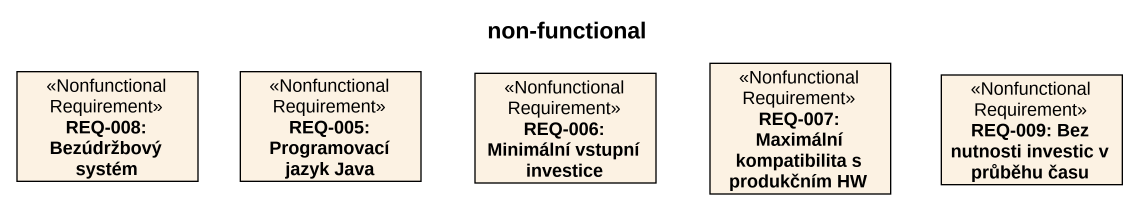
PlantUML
@startuml
title non-functional
hide circle
hide empty members
class "REQ-008: Bezúdržbový systém" as REQ_008_Bezúdržbový_systém <<NonfunctionalRequirement>>
class "REQ-005: Programovací jazyk Java" as REQ_005_Programovací_jazyk <<NonfunctionalRequirement>>
class "REQ-006: Minimální vstupní investice" as REQ_006_Minimální_vstupní <<NonfunctionalRequirement>>
class "REQ-007: Maximální kompatibilita s produkčním HW" as REQ_007_Maximální <<NonfunctionalRequirement>>
class "REQ-009: Bez nutnosti investic v průběhu času" as REQ_009_Bez_nutnosti <<NonfunctionalRequirement>>
@enduml
